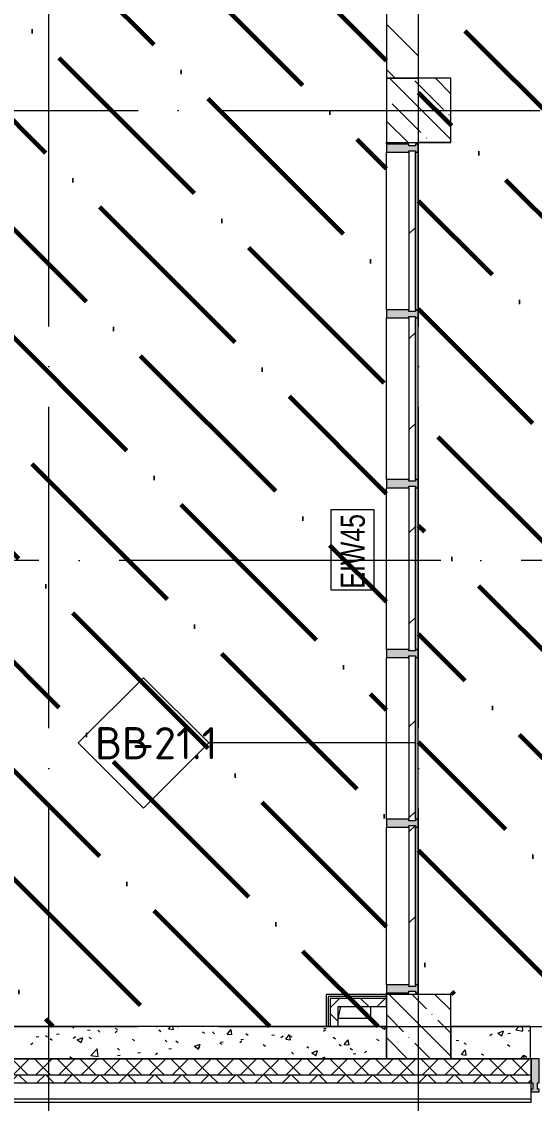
# Model space of a CAD drawing. Header units: millimetres. Extents: x -68946 to 288321, y -402657 to 324925.
# Drawn here: x 131018 to 134208, y 9747 to 16477 of the extents above; entities that cross this region are included whole.
import ezdxf

# ---------------------------------------------------------------- set-up
doc = ezdxf.new("R2010")
doc.units = ezdxf.units.MM
doc.linetypes.add('ADSK_Линия сетки', pattern=[2500, 2000, -250, 0, -250])
for name, color, linetype, lineweight in [('3.4) ПТ-2.15    4 вып', 200, 'Continuous', 60), ('A-DETL-GENF-OTLN', 250, 'Continuous', 5), ('A-FLOR-____-OTLN', 192, 'Continuous', 9), ('A-GLAZ-____-MCUT', 250, 'Continuous', 9), ('A-GLAZ-____-OTLN', 250, 'Continuous', 5), ('A-GLAZ-CWMG-MCUT', 51, 'Continuous', 9), ('A-GLAZ-CWMG-OTLN', 51, 'Continuous', 5), ('A-WALL-____-IDEN', 250, 'Continuous', 9), ('A-WALL-____-MCUT', 250, 'Continuous', 13), ('A-WALL-____-PATT', 250, 'Continuous', 13), ('A-WALL-FNSH-MCUT', 250, 'Continuous', 13), ('S-COLS-____-MCUT', 250, 'Continuous', 25), ('S-COLS-____-OTLN', 250, 'Continuous', 9), ('S-GRID-____-OTLN', 250, 'Continuous', 9)]:
    doc.layers.add(name, color=color, linetype=linetype, lineweight=lineweight)
doc.styles.add('Arial Narrow', font='ARIALN.TTF', dxfattribs={"width": 0.9, "height": 150})
doc.styles.add('ISOCPEUR_2', font='isocpeur.ttf', dxfattribs={"height": 160})
pattern_1 = [(135, (12287.91, -0.0006), (-142.5612, -142.5612), []), (135, (12430.48, -0.0006), (-142.5612, -142.5612), [252.016, -50.403, 3.353, -47.05])]
pattern_2 = [(45, (12287.91, -0.0006), (-141.42136, 141.42136), []), (135, (12287.91, -0.0006), (-141.42136, -141.42136), [])]

# ---------------------------------------------------------------- blocks, each defined once
blk = doc.blocks.new('PNS_Панель прямоугольная1 - Нр_Стекло - 40мм-40249886-АР1_Маркировочный план 1 этажа С2и3')
at = {"layer": 'A-GLAZ-____-OTLN'}
h = blk.add_hatch(dxfattribs=at)
h.set_pattern_fill('FP_64', color=256, style=0, pattern_type=2)
h.set_pattern_definition([(135, (15074.05, -121280), (-282.8427, -282.8427), [200, -600]), (135, (15174.05, -121480), (-282.8427, -282.8427), [600, -200]), (135, (15274.05, -121080), (-282.8427, -282.8427), [200, -600])])
h.paths.add_polyline_path([(500.5, 0), (-500.5, 0), (-500.5, -40), (500.5, -40)])
at = {"layer": 'A-GLAZ-____-MCUT', "lineweight": 5}
for p, q in [((490.5, 0), (-490.5, 0)), ((-490.5, -40), (490.5, -40))]:
    blk.add_line(p, q, dxfattribs=at)
at = {"layer": 'A-GLAZ-____-OTLN'}
blk.add_line((-500.5, 0), (500.5, 0), dxfattribs=at)
blk = doc.blocks.new('Прямоугольный импост - Импост структурный с накладкой - 180мм-40249881-АР1_Маркировочный план 1 этажа С2и3')
at = {"layer": 'A-GLAZ-CWMG-OTLN'}
for p, q in [((121000, 14683.6), (121000, 15664.5)), ((121197, 14683.6), (121197, 15664.5))]:
    blk.add_line(p, q, dxfattribs=at)
blk = doc.blocks.new('Прямоугольный импост - Импост структурный с накладкой - 180мм-37156558-АР1_Маркировочный план 1 этажа С2и3')
at = {"layer": 'A-GLAZ-CWMG-OTLN'}
blk.add_hatch(color=50, dxfattribs=at).paths.add_polyline_path([(0, 40), (-10, 40), (-10, 0), (0, 0), (0, -17), (-50, -17), (-50, 0), (-40, 0), (-40, 40), (-50, 40), (-50, 180), (0, 180)])
at = {"layer": 'A-GLAZ-CWMG-MCUT', "lineweight": 5}
for p, q in [((-50, 40), (-50, 180)), ((-50, 180), (0, 180)), ((0, 180), (0, 40)), ((-40, 40), (-50, 40)), ((-50, -17), (-50, 0)), ((-50, 0), (-40, 0)), ((-40, 0), (-40, 40)), ((-10, 40), (-10, 0)), ((0, 40), (-10, 40)), ((-10, 0), (0, 0)), ((0, 0), (0, -17)), ((0, -17), (-50, -17))]:
    blk.add_line(p, q, dxfattribs=at)
blk = doc.blocks.new('Прямоугольный импост - Импост структурный с накладкой - 180мм-37156559-АР1_Маркировочный план 1 этажа С2и3')
at = {"layer": 'A-GLAZ-CWMG-OTLN'}
blk.add_hatch(color=50, dxfattribs=at).paths.add_polyline_path([(-50, 180), (-50, 40), (-40, 40), (-40, 0), (-50, 0), (-50, -17), (0, -17), (0, 0), (-10, 0), (-10, 40), (0, 40), (0, 180), (-40, 180)])
at = {"layer": 'A-GLAZ-CWMG-MCUT', "lineweight": 5}
for p, q in [((0, 180), (-50, 180)), ((-50, 180), (-50, 40)), ((0, 40), (0, 180)), ((-50, 40), (-40, 40)), ((-40, 0), (-50, 0)), ((-50, 0), (-50, -17)), ((-40, 40), (-40, 0)), ((-10, 0), (-10, 40)), ((-10, 40), (0, 40)), ((0, 0), (-10, 0)), ((0, -17), (0, 0)), ((-50, -17), (0, -17))]:
    blk.add_line(p, q, dxfattribs=at)
blk = doc.blocks.new('PNS_Панель прямоугольная1 - Нр_Стекло - 40мм-40249894-АР1_Маркировочный план 1 этажа С2и3')
at = {"layer": 'A-GLAZ-____-OTLN'}
h = blk.add_hatch(dxfattribs=at)
h.set_pattern_fill('FP_65', color=256, style=0, pattern_type=2)
h.set_pattern_definition([(135, (11918.85, -121280), (-282.8427, -282.8427), [200, -600]), (135, (12018.85, -121480), (-282.8427, -282.8427), [600, -200]), (135, (12118.85, -121080), (-282.8427, -282.8427), [200, -600])])
h.paths.add_polyline_path([(513, -40), (513, 0), (-513, 0), (-513, -40), (503, -40)])
at = {"layer": 'A-GLAZ-____-MCUT', "lineweight": 5}
for p, q in [((503, 0), (-503, 0)), ((-503, -40), (503, -40))]:
    blk.add_line(p, q, dxfattribs=at)
at = {"layer": 'A-GLAZ-____-OTLN'}
blk.add_line((-513, 0), (513, 0), dxfattribs=at)
blk = doc.blocks.new('Прямоугольный импост - Импост структурный с накладкой - 180мм-40249883-АР1_Маркировочный план 1 этажа С2и3')
at = {"layer": 'A-GLAZ-CWMG-OTLN'}
for p, q in [((121000, 11515.9), (121000, 12521.8)), ((121197, 11515.9), (121197, 12521.8))]:
    blk.add_line(p, q, dxfattribs=at)
blk = doc.blocks.new('Прямоугольный импост - Импост структурный с накладкой - 180мм-37156548-АР1_Маркировочный план 1 этажа С2и3')
at = {"layer": 'A-GLAZ-CWMG-OTLN'}
blk.add_hatch(color=50, dxfattribs=at).paths.add_polyline_path([(25, -17), (-25, -17), (-25, 0), (-15, 0), (-15, 40), (-25, 40), (-25, 180), (25, 180), (25, 40), (15, 40), (15, 0), (25, 0)])
at = {"layer": 'A-GLAZ-CWMG-MCUT', "lineweight": 5}
for p, q in [((-25, 40), (-25, 180)), ((-25, 180), (25, 180)), ((25, 180), (25, 40)), ((-15, 40), (-25, 40)), ((-25, -17), (-25, 0)), ((-25, 0), (-15, 0)), ((-15, 0), (-15, 40)), ((15, 40), (15, 0)), ((25, 40), (15, 40)), ((15, 0), (25, 0)), ((25, 0), (25, -17)), ((25, -17), (-25, -17))]:
    blk.add_line(p, q, dxfattribs=at)
blk = doc.blocks.new('PNS_Панель прямоугольная1 - Нр_Стекло - 40мм-V32-АР1_Маркировочный план 1 этажа С2и3')
at = {"layer": 'A-GLAZ-____-OTLN'}
h = blk.add_hatch(dxfattribs=at)
h.set_pattern_fill('FP_66', color=256, style=0, pattern_type=2)
h.set_pattern_definition([(135, (12974.75, -121280), (-282.8427, -282.8427), [200, -600]), (135, (13074.75, -121480), (-282.8427, -282.8427), [600, -200]), (135, (13174.75, -121080), (-282.8427, -282.8427), [200, -600])])
h.paths.add_polyline_path([(513, 0), (-513, 0), (-513, -40), (513, -40)])
at = {"layer": 'A-GLAZ-____-MCUT', "lineweight": 5}
for p, q in [((503, 0), (-503, 0)), ((-503, -40), (503, -40))]:
    blk.add_line(p, q, dxfattribs=at)
at = {"layer": 'A-GLAZ-____-OTLN'}
blk.add_line((-513, 0), (513, 0), dxfattribs=at)
blk = doc.blocks.new('PNS_Панель прямоугольная1 - Нр_Стекло - 40мм-V33-АР1_Маркировочный план 1 этажа С2и3')
at = {"layer": 'A-GLAZ-____-OTLN'}
h = blk.add_hatch(dxfattribs=at)
h.set_pattern_fill('FP_67', color=256, style=0, pattern_type=2)
h.set_pattern_definition([(135, (14030.65, -121280), (-282.8427, -282.8427), [200, -600]), (135, (14130.65, -121480), (-282.8427, -282.8427), [600, -200]), (135, (14230.65, -121080), (-282.8427, -282.8427), [200, -600])])
h.paths.add_polyline_path([(513, -40), (513, 0), (-513, 0), (-513, -40), (503, -40)])
at = {"layer": 'A-GLAZ-____-MCUT', "lineweight": 5}
for p, q in [((503, 0), (-503, 0)), ((-503, -40), (503, -40))]:
    blk.add_line(p, q, dxfattribs=at)
at = {"layer": 'A-GLAZ-____-OTLN'}
blk.add_line((-513, 0), (513, 0), dxfattribs=at)
blk = doc.blocks.new('PNS_Панель прямоугольная1 - Нр_Стекло - 40мм-V34-АР1_Маркировочный план 1 этажа С2и3')
at = {"layer": 'A-GLAZ-____-OTLN'}
h = blk.add_hatch(dxfattribs=at)
h.set_pattern_fill('FP_68', color=256, style=0, pattern_type=2)
h.set_pattern_definition([(135, (10875.45, -121280), (-282.8427, -282.8427), [200, -600]), (135, (10975.45, -121480), (-282.8427, -282.8427), [600, -200]), (135, (11075.45, -121080), (-282.8427, -282.8427), [200, -600])])
h.paths.add_polyline_path([(500.5, -40), (500.5, 0), (-500.5, 0), (-500.5, -40), (490.5, -40)])
at = {"layer": 'A-GLAZ-____-MCUT', "lineweight": 5}
for p, q in [((490.5, 0), (-490.5, 0)), ((-490.5, -40), (490.5, -40))]:
    blk.add_line(p, q, dxfattribs=at)
at = {"layer": 'A-GLAZ-____-OTLN'}
blk.add_line((-500.5, 0), (500.5, 0), dxfattribs=at)
blk = doc.blocks.new('Прямоугольный импост - Импост структурный с накладкой - 180мм-40249885-АР1_Маркировочный план 1 этажа С2и3')
at = {"layer": 'A-GLAZ-CWMG-OTLN'}
for p, q in [((121000, 10485), (121000, 11465.9)), ((121197, 10485), (121197, 11465.9))]:
    blk.add_line(p, q, dxfattribs=at)
blk = doc.blocks.new('Прямоугольный импост - Импост структурный с накладкой - 180мм-37156549-АР1_Маркировочный план 1 этажа С2и3')
at = {"layer": 'A-GLAZ-CWMG-OTLN'}
blk.add_hatch(color=50, dxfattribs=at).paths.add_polyline_path([(25, 0), (25, -17), (-25, -17), (-25, 0), (-15, 0), (-15, 40), (-25, 40), (-25, 180), (25, 180), (25, 40), (15, 40), (15, 0)])
at = {"layer": 'A-GLAZ-CWMG-MCUT', "lineweight": 5}
for p, q in [((-25, 40), (-25, 180)), ((-25, 180), (25, 180)), ((25, 180), (25, 40)), ((-15, 40), (-25, 40)), ((-25, -17), (-25, 0)), ((-25, 0), (-15, 0)), ((-15, 0), (-15, 40)), ((15, 40), (15, 0)), ((25, 40), (15, 40)), ((15, 0), (25, 0)), ((25, 0), (25, -17)), ((25, -17), (-25, -17))]:
    blk.add_line(p, q, dxfattribs=at)
blk = doc.blocks.new('Прямоугольный импост - Импост структурный с накладкой - 190мм-21718785-АР1_Маркировочный план 1 этажа С2и3')
at = {"layer": 'A-GLAZ-CWMG-OTLN'}
blk.add_hatch(color=50, dxfattribs=at).paths.add_polyline_path([(-50, 17), (-50, 0), (-40, 0), (-40, -40), (-50, -40.1), (-50, -190), (0, -190), (0, -40), (-10, -40), (-10, 0), (0, 0), (0, 17), (-40, 17)])
at = {"layer": 'A-GLAZ-CWMG-MCUT', "lineweight": 5}
for p, q in [((0, 17), (-50, 17)), ((-50, 17), (-50, 0)), ((-50, 0), (-40, 0)), ((-40, 0), (-40, -40)), ((-10, -40), (-10, 0)), ((-10, 0), (0, 0)), ((0, 0), (0, 17)), ((-40, -40), (-50, -40)), ((-50, -40), (-50, -190)), ((0, -40), (-10, -40)), ((0, -190), (0, -40)), ((-50, -190), (0, -190))]:
    blk.add_line(p, q, dxfattribs=at)
blk = doc.blocks.new('_Wn_-As_OpeningMEP_floor__Rectangular - _Wn_-As_OpeningMEP_floor__Rectangular-34858861-АР1_Маркировочный план 1 этажа С2и3')
at = {"layer": 'A-DETL-GENF-OTLN', "lineweight": 5}
blk.add_line((-100.4, 0), (-84.2, 75), dxfattribs=at)
blk = doc.blocks.new('ADSK_Марка_Стена - Экземпляр_ADSK_Позиция-30564885-АР1_Маркировочный план 1 этажа С2и3')
at = {"layer": 'A-WALL-____-IDEN'}
for p, q in [((-0.156, 4.37), (-4.213, 0.312)), ((3.901, 0.312), (-0.156, 4.37)), ((-4.213, 0.312), (-0.156, -3.745)), ((-0.156, -3.745), (3.901, 0.312))]:
    blk.add_line(p, q, dxfattribs=at)

msp = doc.modelspace()

# ---------------------------------------------------------------- hatches: boundary and pattern name
at = {"layer": '3.4) ПТ-2.15    4 вып'}
h = msp.add_hatch(dxfattribs=at)
h.set_pattern_fill('ANSI36', color=256, scale=150, angle=90)
h.paths.add_polyline_path([(148787.9138, 28125), (131162.8919, 28125), (131162.8919, 24345.0004), (133487.8919, 24345.0004), (133487.8919, 10424.9994), (137337.8919, 10424.9994), (137337.8919, 16124.9994), (144587.9138, 16124.9994), (144587.9138, 23025), (148787.9138, 23025), (148787.9138, 24345.0004)])
h.paths.add_polyline_path([(137337.8919, 22824.9994), (137737.8919, 22824.9994), (137737.8919, 22424.9994), (137337.8919, 22424.9994)], flags=16)
h = msp.add_hatch(dxfattribs=at)
h.set_pattern_fill('ANSI36', color=256, scale=150, angle=90)
h.paths.add_polyline_path([(133287.9138, 24149.9994), (126337.9144, 24149.9994), (126337.9144, 16124.9994), (128047.9144, 16124.9994), (128047.9144, 10225), (133287.9138, 10225)])
at = {"layer": 'A-WALL-____-PATT', "lineweight": 15, "true_color": 0x000000}
h = msp.add_hatch(dxfattribs=at)
h.set_pattern_fill('FP_2', color=18, style=0, pattern_type=2)
h.set_pattern_definition([(135, (12287.91, -0.0006), (-141.42136, -141.42136), [])])
h.paths.add_polyline_path([(133287.9138, 16124.9994), (133487.9138, 16124.9994), (133487.9138, 19024.9994), (133287.9138, 19024.9994), (133287.9138, 16168.8352)])
h.paths.add_polyline_path([(133287.9138, 19425), (133487.9137, 19425), (133487.9138, 20024.9994), (133287.9138, 20024.9994), (133287.9138, 19994.9994)])
h.paths.add_polyline_path([(133287.9138, 22024.9994), (133487.9138, 22024.9994), (133487.9138, 22414.9994), (133287.9138, 22414.9994), (133287.9138, 22054.9994)])
h = msp.add_hatch(dxfattribs=at)
h.set_pattern_fill('FP_83', color=18, style=0, pattern_type=2)
h.set_pattern_definition(pattern_2)
h.paths.add_polyline_path([(132937.1917, 10349.9563), (133287.8919, 10349.9563), (133287.8919, 10399.9563), (132937.1917, 10399.9563), (132937.1917, 10373.2237)])
h = msp.add_hatch(dxfattribs=at)
h.set_pattern_fill('FP_83', color=18, style=0, pattern_type=2)
h.set_pattern_definition(pattern_2)
h.paths.add_polyline_path([(132987.1917, 10225), (132987.1917, 10349.9563), (132937.1917, 10349.9563), (132937.1917, 10225)])
h = msp.add_hatch(dxfattribs=at)
h.set_pattern_fill('FP_3', color=18, style=0, pattern_type=2)
h.set_pattern_definition([(50, (12287.9, -0.0006), (364.3679, -31.8783), [38.1, -419.1]), (355, (12287.9, -0.0006), (-70.4859, 382.1133), [30.48, -335.28]), (100.451, (12318.28, -2.66), (293.885, 350.2334), [32.38, -356.18]), (46.184, (12287.9, 101.6), (542.1585, -84.0858), [57.15, -628.65]), (96.636, (12333.1, 94.6), (474.805, 494.8554), [48.57, -534.27]), (351.184, (12287.9, 101.6), (474.8102, 494.85), [45.72, -502.92]), (21, (12338.7, 76.2), (303.2285, -204.53046), [38.1, -419.1]), (326, (12338.7, 76.2), (123.6039, 368.376), [30.48, -335.28]), (71.451, (12364, 59.16), (426.8341, 163.8427), [32.38, -356.18]), (37.5, (12287.91, -0.0006), (6.17665, 169.11015), [16.764, -314.452, 16.764, -323.596, -336.55]), (37.5, (12287.91, -0.0006), (6.17665, 169.11015), [-671.576, 16.764, -319.786]), (7.5, (12287.91, -0.0006), (133.63888, 200.3615), [16.764, -177.292, 16.764, -306.832, -128.27]), (7.5, (12287.91, -0.0006), (133.63888, 200.3615), [-517.652, 16.764, -111.506]), (327.5, (12174.63, -0.0006), (271.18182, -11.45836), [16.764, -110.236, 16.764, -379.476, -525.78]), (327.5, (12174.63, -0.0006), (271.18182, -11.45836), [-523.24, 16.764, -509.016]), (317.5, (12123.83, -0.0006), (296.2585, 50.85285), [16.764, -148.336, 16.764, -246.38, -373.38]), (317.5, (12123.83, -0.0006), (296.2585, 50.85285), [-428.244, 16.764, -356.616])])
h.paths.add_polyline_path([(130377.2299, 10025), (133287.8919, 10025), (133287.8919, 10225), (126537.8919, 10225), (126537.8919, 10025), (129693.7521, 10025)])
h.paths.add_polyline_path([(133794.6187, 10025), (134183.915, 10025), (134183.915, 10225), (133687.8919, 10225), (133687.8919, 10025)])
h = msp.add_hatch(dxfattribs=at)
h.set_pattern_fill('FP_52', color=18, style=0, pattern_type=2)
h.set_pattern_definition([(45, (12287.91, -0.0006), (-70.71068, 70.71068), []), (135, (12287.91, -0.0006), (-70.71068, -70.71068), [])])
h.paths.add_polyline_path([(133794.6187, 9925), (134187.915, 9925), (134187.915, 10025), (126037.9144, 10024.9994), (126037.9144, 9925), (133287.8919, 9925)])
h = msp.add_hatch(dxfattribs=at)
h.set_pattern_fill('FP_53', color=18, style=0, pattern_type=2)
h.set_pattern_definition([(135, (12287.91, -0.0006), (-84.85281, -84.85281), []), (225, (12287.91, -0.0006), (84.85281, -84.85281), [])])
h.paths.add_polyline_path([(134177.9237, 9875), (134187.915, 9875), (134187.915, 9925), (125987.9144, 9925), (125987.9144, 9875), (133794.6187, 9875)])
at = {"layer": 'S-COLS-____-OTLN', "lineweight": 5, "true_color": 0x000000}
h = msp.add_hatch(dxfattribs=at)
h.set_pattern_fill('FP_1', color=18, style=0, pattern_type=2)
h.set_pattern_definition(pattern_1)
h.paths.add_polyline_path([(133287.8919, 15724.9994), (133687.8916, 15725), (133687.8919, 16124.9994), (133287.8919, 16124.9994)])
h = msp.add_hatch(dxfattribs=at)
h.set_pattern_fill('FP_1', color=18, style=0, pattern_type=2)
h.set_pattern_definition(pattern_1)
h.paths.add_polyline_path([(133287.8919, 10025), (133687.8908, 10025), (133687.8919, 10424.9994), (133287.8919, 10424.9563), (133287.8919, 10225)])

# ---------------------------------------------------------------- linework, layer by layer
at = {"layer": 'A-FLOR-____-OTLN', "color": 18, "lineweight": 5, "true_color": 0x000000}
for p, q in [((133287.9138, 15714.5), (133287.9138, 15724.9994)), ((133687.9138, 15724.5), (133484.9138, 15724.5)), ((133484.9138, 15724.5), (133484.9138, 15714.5)), ((133287.9138, 10424.9994), (133287.9138, 10434.9994)), ((133484.9138, 10434.9994), (133484.9138, 10425)), ((133187.9138, 10349.9563), (133187.9138, 10275.0006)), ((133187.9138, 10275.0006), (132987.1917, 10275.0006)), ((134183.915, 10225), (137337.8919, 10225))]:
    msp.add_line(p, q, dxfattribs=at)
at = {"layer": 'A-WALL-____-IDEN', "color": 18, "true_color": 0x000000}
msp.add_line((133467.9138, 11989.6988), (132182.2888, 11989.6988), dxfattribs=at)
at = {"layer": 'A-WALL-____-IDEN', "color": 18, "true_color": 0x000000, "flags": 128}
msp.add_lwpolyline([(132944.6345, 12939.5995), (132944.6345, 13441.9995), (133209.6345, 13441.9995), (133209.6345, 12939.5995)], close=True, dxfattribs=at)
at = {"layer": 'A-WALL-____-MCUT', "color": 18, "lineweight": 15, "true_color": 0x000000}
for p, q in [((133287.9138, 19024.9994), (133287.9138, 16124.9994)), ((133487.9138, 16124.9994), (133487.9138, 19024.9994)), ((133287.9138, 16124.9994), (133487.9138, 16124.9994)), ((132924.6917, 10412.4563), (132924.6917, 10225)), ((133287.8919, 10412.4563), (132924.6917, 10412.4563)), ((132937.1917, 10399.9563), (132937.1917, 10225)), ((133287.8919, 10399.9563), (132937.1917, 10399.9563)), ((133287.8919, 10349.9563), (133287.8919, 10399.9563)), ((132987.1917, 10225), (132987.1917, 10349.9563)), ((132987.1917, 10349.9563), (133287.8919, 10349.9563)), ((133287.8919, 10225), (128047.9144, 10225)), ((132937.1917, 10225), (132987.1917, 10225)), ((133287.8919, 10025), (133287.8919, 10225)), ((134183.915, 10225), (133687.8919, 10225)), ((133687.8919, 10225), (133687.8919, 10025)), ((134183.915, 10025), (134183.915, 10225)), ((134187.915, 10025), (126137.9144, 10025)), ((126537.8919, 10025), (133287.8919, 10025)), ((133687.8919, 10025), (134183.915, 10025)), ((134187.915, 9925), (134187.915, 10025)), ((126037.9144, 9925), (134187.915, 9925)), ((134187.915, 9875), (134187.915, 9925)), ((125987.9144, 9875), (134187.915, 9875)), ((134187.915, 9775), (134187.915, 9875)), ((125887.9144, 9775), (134187.915, 9775))]:
    msp.add_line(p, q, dxfattribs=at)
at = {"layer": 'A-WALL-FNSH-MCUT', "lineweight": 15}
for p, q in [((132912.1917, 10424.9563), (132912.1917, 10225)), ((133287.8919, 10424.9563), (132912.1917, 10424.9563)), ((133287.8919, 10399.9563), (133287.8919, 10424.9563)), ((132912.1917, 10225), (132937.1917, 10225)), ((134187.915, 9755), (134187.915, 9775)), ((125867.9144, 9755), (134187.915, 9755))]:
    msp.add_line(p, q, dxfattribs=at)
at = {"layer": 'S-COLS-____-MCUT', "color": 18, "lineweight": 5, "true_color": 0x000000}
for p, q in [((133287.8919, 16124.9994), (133287.8919, 15724.9994)), ((133687.8919, 16124.9994), (133487.9138, 16124.9994)), ((133687.8919, 15724.9994), (133687.8919, 16124.9994)), ((133287.8919, 15724.9994), (133687.8919, 15724.9994)), ((133687.8919, 10424.9994), (133287.8919, 10424.9994)), ((133287.8919, 10424.9994), (133287.8919, 10225)), ((133687.8919, 10225), (133687.8919, 10424.9994)), ((133287.8919, 10024.9994), (133687.8919, 10024.9994))]:
    msp.add_line(p, q, dxfattribs=at)
at = {"layer": 'S-COLS-____-OTLN', "color": 18, "lineweight": 5, "true_color": 0x000000}
for p, q in [((133487.9138, 16124.9994), (133287.8919, 16124.9994)), ((133287.8919, 10225), (133287.8919, 10024.9994)), ((133687.8919, 10024.9994), (133687.8919, 10225))]:
    msp.add_line(p, q, dxfattribs=at)
at = {"layer": 'S-GRID-____-OTLN', "color": 18, "linetype": 'ADSK_Линия сетки', "true_color": 0x000000}
for p, q in [((131187.9138, -2919.5356), (131187.9138, 61063.6538)), ((133487.9138, -2919.5356), (133487.9138, 61063.6538)), ((77240.3519, 15925), (168626.8279, 15925)), ((168626.8279, 13125), (111607.9138, 13125)), ((77240.3519, 10225), (168626.8279, 10225))]:
    msp.add_line(p, q, dxfattribs=at)

# ---------------------------------------------------------------- block references
at = {"layer": 'A-GLAZ-____-MCUT', "color": 18, "lineweight": 5, "true_color": 0x000000, "rotation": 269.9999999999988}
for name, p in [('PNS_Панель прямоугольная1 - Нр_Стекло - 40мм-40249886-АР1_Маркировочный план 1 этажа С2и3', (133467.9138, 15174.0499)), ('PNS_Панель прямоугольная1 - Нр_Стекло - 40мм-V33-АР1_Маркировочный план 1 этажа С2и3', (133467.9138, 14130.6498)), ('PNS_Панель прямоугольная1 - Нр_Стекло - 40мм-V32-АР1_Маркировочный план 1 этажа С2и3', (133467.9138, 13074.7497)), ('PNS_Панель прямоугольная1 - Нр_Стекло - 40мм-40249894-АР1_Маркировочный план 1 этажа С2и3', (133467.9138, 12018.8496)), ('PNS_Панель прямоугольная1 - Нр_Стекло - 40мм-V34-АР1_Маркировочный план 1 этажа С2и3', (133467.9138, 10975.4495))]:
    msp.add_blockref(name, p, dxfattribs=at)
at = {"layer": 'A-GLAZ-____-OTLN', "color": 18, "true_color": 0x000000}
msp.add_blockref('_Wn_-As_OpeningMEP_floor__Rectangular - _Wn_-As_OpeningMEP_floor__Rectangular-34858861-АР1_Маркировочный план 1 этажа С2и3', (133087.5528, 10275.0006), dxfattribs=at)
at = {"layer": 'A-GLAZ-CWMG-OTLN', "color": 18, "true_color": 0x000000}
for name, p, rotation in [('Прямоугольный импост - Импост структурный с накладкой - 180мм-37156559-АР1_Маркировочный план 1 этажа С2и3', (133467.9138, 15714.5), 89.99999999999878), ('Прямоугольный импост - Импост структурный с накладкой - 190мм-21718785-АР1_Маркировочный план 1 этажа С2и3', (134187.915, 9835), 180)]:
    msp.add_blockref(name, p, dxfattribs=dict(at, rotation=rotation))
for name, p in [('Прямоугольный импост - Импост структурный с накладкой - 180мм-40249881-АР1_Маркировочный план 1 этажа С2и3', (12287.9138, -0.0006)), ('Прямоугольный импост - Импост структурный с накладкой - 180мм-40249883-АР1_Маркировочный план 1 этажа С2и3', (12287.9138, 2111.7996)), ('Прямоугольный импост - Импост структурный с накладкой - 180мм-40249883-АР1_Маркировочный план 1 этажа С2и3', (12287.9138, 1055.8995)), ('Прямоугольный импост - Импост структурный с накладкой - 180мм-40249883-АР1_Маркировочный план 1 этажа С2и3', (12287.9138, -0.0006)), ('Прямоугольный импост - Импост структурный с накладкой - 180мм-40249885-АР1_Маркировочный план 1 этажа С2и3', (12287.9138, -0.0006))]:
    msp.add_blockref(name, p, dxfattribs=at)
at = {"layer": 'A-GLAZ-CWMG-OTLN', "color": 18, "true_color": 0x000000, "extrusion": (0, 0, -1), "rotation": 270.0000000000012}
for name, p in [('Прямоугольный импост - Импост структурный с накладкой - 180мм-37156548-АР1_Маркировочный план 1 этажа С2и3', (-133467.9138, 14658.5999)), ('Прямоугольный импост - Импост структурный с накладкой - 180мм-37156548-АР1_Маркировочный план 1 этажа С2и3', (-133467.9138, 13602.6998)), ('Прямоугольный импост - Импост структурный с накладкой - 180мм-37156548-АР1_Маркировочный план 1 этажа С2и3', (-133467.9138, 12546.7996)), ('Прямоугольный импост - Импост структурный с накладкой - 180мм-37156549-АР1_Маркировочный план 1 этажа С2и3', (-133467.9138, 11490.8995)), ('Прямоугольный импост - Импост структурный с накладкой - 180мм-37156558-АР1_Маркировочный план 1 этажа С2и3', (-133467.9138, 10434.9994))]:
    msp.add_blockref(name, p, dxfattribs=at)
at = {"layer": 'A-WALL-____-IDEN', "color": 18, "true_color": 0x000000, "xscale": 99.99999999999993, "yscale": 99.99999999999993, "zscale": 99.99999999999993}
msp.add_blockref('ADSK_Марка_Стена - Экземпляр_ADSK_Позиция-30564885-АР1_Маркировочный план 1 этажа С2и3', (131792.1969, 11958.4488), dxfattribs=at)

# ---------------------------------------------------------------- texts
at = {"layer": 'A-WALL-____-IDEN', "color": 18, "true_color": 0x000000, "insert": (133003.072, 12949.5995), "char_height": 150, "width": 577.215, "attachment_point": 1, "rotation": 90, "style": 'Arial Narrow'}
msp.add_mtext('EIW45', dxfattribs=at)
at = {"layer": 'A-WALL-____-IDEN', "color": 18, "true_color": 0x000000, "char_height": 200, "attachment_point": 1, "style": 'ISOCPEUR_2'}
for s, insert, width in [('ВВ', (131474.2661, 12088.1175), 280.590625), ('-21.1', (131705.7765, 12088.1175), 465.780437)]:
    msp.add_mtext(s, dxfattribs=dict(at, insert=insert, width=width))

doc.saveas('drawing.dxf')
